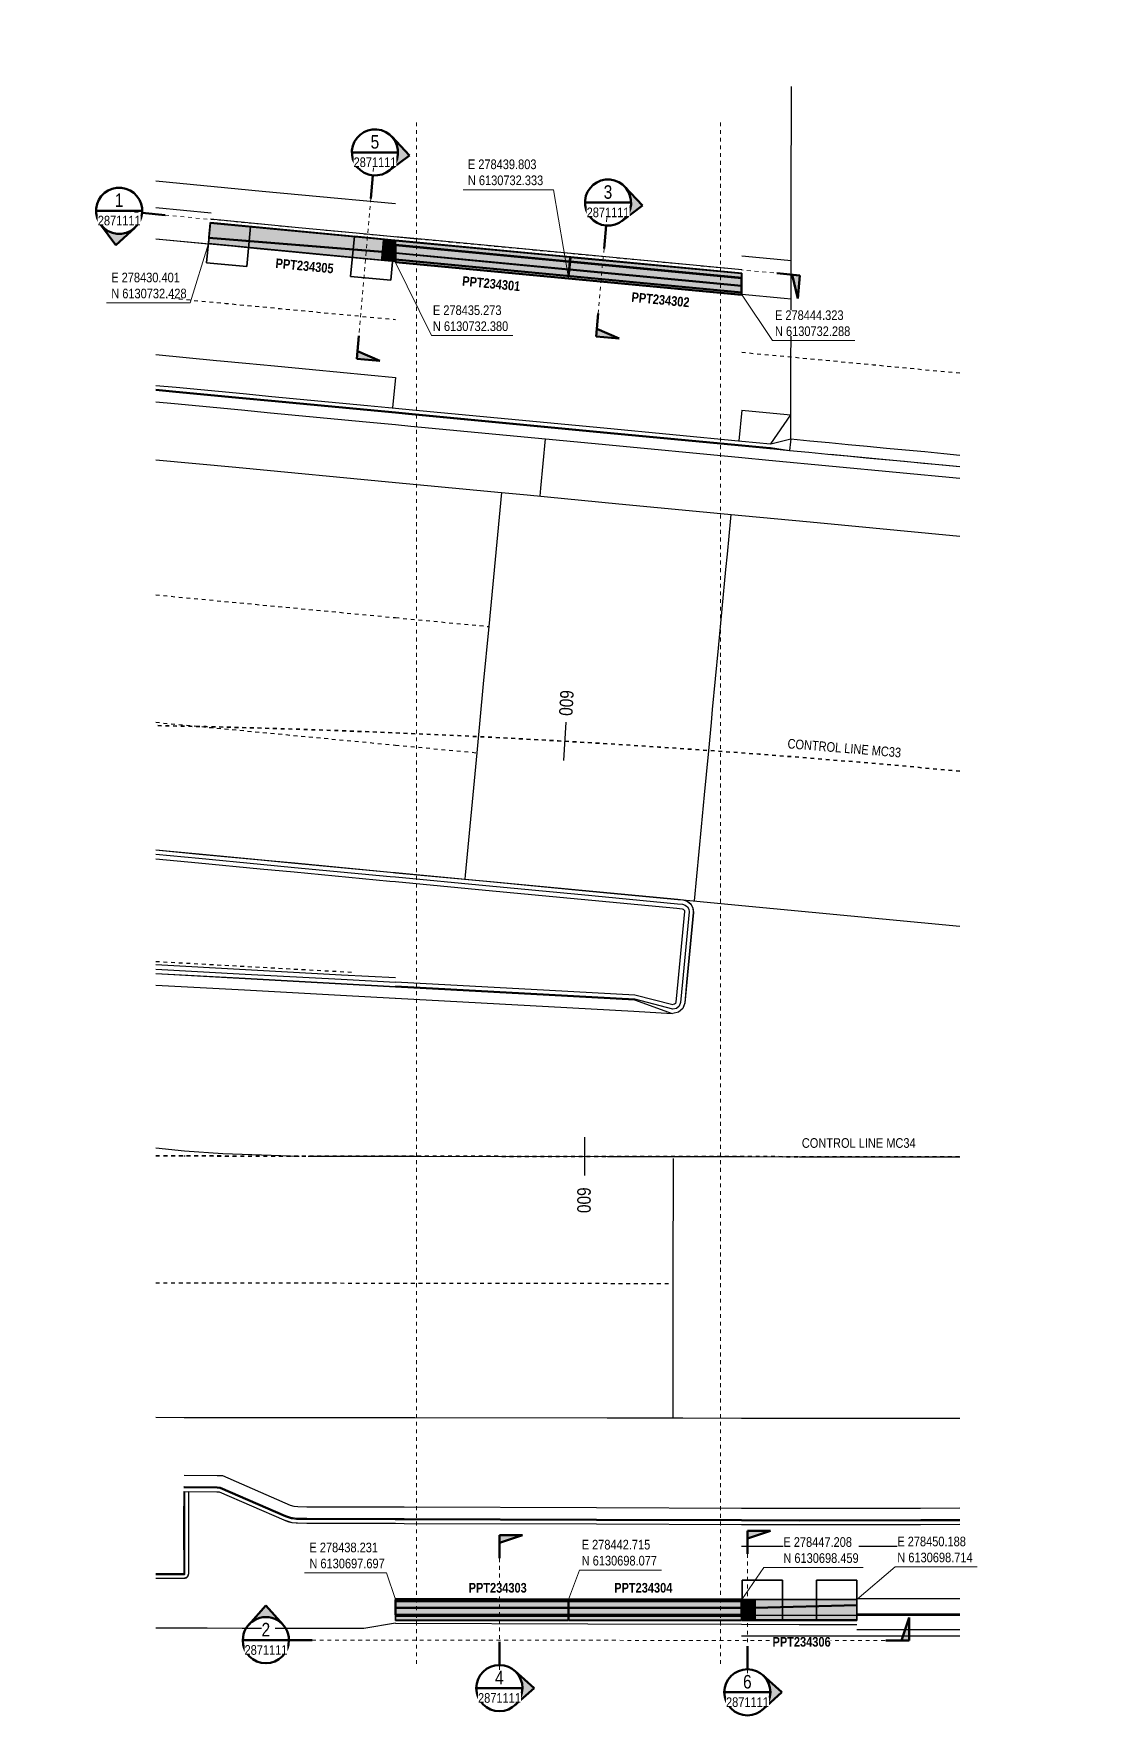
# Model space of a CAD drawing. Header units: metres. Extents: x 571 to 644, y 3 to 1695.
# Drawn here: x 570.95 to 598.4, y 1651.49 to 1695.24 of the extents above; entities that cross this region are included whole.
import ezdxf

# ---------------------------------------------------------------- set-up
doc = ezdxf.new("R2010")
doc.units = ezdxf.units.M
for name, pattern in [('ControlLine', [0.02, 0.0125, -0.0025, 0.0025, -0.0025]), ('Dot_Section Line', [0.02, 0, -0.02]), ('IMPORT-FURN-WBeam _LHS_', [0.004, 0, 0, 0.004, 0]), ('IMPORT-LNMK-LaneLine3 _3_', [0.012, 0.003, -0.009]), ('IMPORT-LNMK-LineCont _3_', [0.004, 0.001, -0.003]), ('IMPORT-LNMK-LinePath', [0.008, 0.001, -0.007]), ('JacobsDash', [0.0045, 0.003, -0.0015]), ('JacobsGridLine', [0.0145, 0.01, -0.001, 0.0025, -0.001])]:
    doc.linetypes.add(name, pattern=pattern)
for name, color, linetype, lineweight in [('D-BDGE', 7, 'Continuous', 13), ('D-BDGE-FNDN-PILE-CAP', 7, 'Continuous', 50), ('D-BDGE-FRAMING', 7, 'Continuous', 50), ('D-BDGE-GEN-MOD', 7, 'Continuous', 35), ('D-ENHA-ANNO-TEXT', 7, 'Continuous', 9), ('D-ENHA-GEN-LINE', 7, 'Continuous', 9), ('D-ENHA-GEN-LINE-GRIDS', 7, 'Continuous', 9), ('D-ENHA-TEXT', 7, 'Continuous', 9), ('D-ENHA-TEXT-TAG', 7, 'Continuous', 18)]:
    doc.layers.add(name, color=color, linetype=linetype, lineweight=lineweight)
doc.styles.add('Arial Narrow', font='ARIALN.TTF', dxfattribs={"height": 0.35})
doc.styles.add('Arial Narrow_1', font='ARIALN.TTF', dxfattribs={"height": 0.25})
doc.styles.add('Arial Narrow_B', font='ARIALNB.TTF', dxfattribs={"height": 0.25})

# ---------------------------------------------------------------- blocks, each defined once
blk = doc.blocks.new('T2DPAA-T2D-PWA-RW-M2D-000002_ControlLinesMinor_rvt-1-DRG-2871111 - BARRIER GENERAL ARRANGEMENT PLAN')
at = {"layer": 'D-BDGE', "color": 150, "linetype": 'ControlLine', "lineweight": 35, "true_color": 0x0080ff}
blk.add_line((574.126, 1666.047), (595.035, 1666.022), dxfattribs=at)
blk.add_arc((568.712, 1397.295), 280, 84.60544, 88.89201, dxfattribs=at)
at = {"layer": 'D-ENHA-GEN-LINE', "color": 150, "lineweight": 25, "true_color": 0x0080ff}
for p, q in [((584.786, 1677.334), (584.728, 1676.336)), ((585.273, 1666.534), (585.272, 1665.534))]:
    blk.add_line(p, q, dxfattribs=at)
at = {"layer": 'D-ENHA-GEN-LINE', "color": 150, "lineweight": 18, "true_color": 0x0080ff, "char_height": 0.35, "width": 0.81772, "attachment_point": 1, "style": 'Arial Narrow'}
for insert, rotation in [((584.997, 1678.154), 266.7149), ((585.436, 1665.229), 269.9308)]:
    blk.add_mtext('600', dxfattribs=dict(at, insert=insert, rotation=rotation))
blk = doc.blocks.new('T2DPAA-T2D-C3S-RW-M2D-100010_dwg-40802999-DRG-2871111 - BARRIER GENERAL ARRANGEMENT PLAN')
at = {"color": 9, "lineweight": 25, "true_color": 0xc3c3c3}
for p, q in [((245.061, -97.75), (246.509, -97.765)), ((245.13, -98.559), (246.501, -98.573)), ((251.645, -101.624), (251.637, -102.42)), ((260.692, -101.711), (260.684, -102.511)), ((261.521, -102.519), (261.973, -101.724)), ((261.52, -102.619), (262.022, -102.649)), ((263.084, -102.66), (266.468, -102.694)), ((251.097, -122.001), (253.358, -121.812)), ((251.402, -131.084), (251.502, -131.107)), ((251.502, -131.107), (251.605, -131.109)), ((266.288, -132.258), (268.96, -132.032)), ((266.322, -132.661), (268.994, -132.434)), ((266.357, -133.063), (269.028, -132.837))]:
    blk.add_line(p, q, dxfattribs=at)
at = {"color": 9, "lineweight": 25, "true_color": 0xc3c3c3, "flags": 128}
for points in [[(262.025, -102.349), (261.973, -101.724), (261.934, -101.246), (261.724, -98.721), (261.52, -96.263), (261.267, -93.214)], [(245.002, -97.058), (247.785, -97.086), (248.816, -97.096), (251.263, -97.12)], [(246.507, -97.924), (247.923, -97.942), (248.808, -97.951), (250.313, -97.966), (252.004, -97.983)], [(251.336, -97.972), (252.201, -97.981), (257.2, -98.031), (260.382, -98.063)], [(260.352, -97.707), (261.555, -97.719), (261.641, -97.72)], [(245.13, -98.559), (247.006, -98.578), (247.106, -98.579), (247.77, -98.585), (248.518, -98.593), (249.506, -98.603), (251.39, -98.622)], [(251.39, -98.618), (252.194, -98.626), (257.194, -98.676), (260.437, -98.708)], [(260.437, -98.708), (261.545, -98.719), (261.724, -98.721)], [(245.385, -101.562), (246.976, -101.578), (247.076, -101.579), (247.74, -101.585), (248.488, -101.593), (249.476, -101.603), (251.645, -101.624)], [(260.692, -101.711), (261.515, -101.719), (261.973, -101.724)], [(245.453, -102.358), (245.986, -102.364), (247.732, -102.381), (248.486, -102.389), (250.986, -102.414), (251.713, -102.421)], [(260.76, -102.512), (261.507, -102.519), (261.521, -102.519), (262.025, -102.349), (262.525, -102.354), (263.025, -102.359), (263.525, -102.364), (264.025, -102.369), (264.525, -102.374), (265.025, -102.379), (265.525, -102.384), (266.025, -102.389), (266.442, -102.394)], [(262.025, -102.349), (262.024, -102.424), (262.024, -102.499), (262.023, -102.574), (262.022, -102.649)], [(245.461, -102.459), (245.985, -102.464), (247.731, -102.481), (248.485, -102.489), (250.985, -102.514), (251.721, -102.521)], [(245.463, -102.484), (245.985, -102.489), (247.73, -102.506), (248.485, -102.514), (250.985, -102.539), (251.723, -102.546)], [(245.489, -102.784), (245.982, -102.789), (247.727, -102.806), (248.482, -102.814), (250.982, -102.839), (251.749, -102.846)], [(251.714, -102.421), (252.156, -102.426), (257.156, -102.476), (260.76, -102.512)], [(251.722, -102.521), (252.155, -102.526), (257.155, -102.576), (260.768, -102.612)], [(251.724, -102.546), (252.155, -102.551), (257.155, -102.601), (260.77, -102.637)], [(260.768, -102.612), (261.506, -102.619), (261.52, -102.619)], [(260.77, -102.637), (261.506, -102.644), (261.52, -102.644), (262.02, -102.649), (262.52, -102.654), (263.02, -102.659), (263.52, -102.664), (264.02, -102.669), (264.519, -102.674), (265.019, -102.679), (265.519, -102.684), (266.019, -102.689), (266.468, -102.694)], [(251.75, -102.846), (252.152, -102.851), (257.152, -102.901), (260.796, -102.937)], [(255.663, -102.886), (255.65, -104.178), (255.648, -104.386)], [(260.796, -102.937), (261.503, -102.944), (266.493, -102.994)], [(245.616, -104.285), (247.712, -104.306), (251.876, -104.348)], [(251.878, -104.348), (252.712, -104.356), (254.648, -104.376), (255.316, -104.382), (257.712, -104.406), (260.923, -104.438)], [(254.648, -104.376), (254.613, -107.875), (254.598, -109.375), (254.58, -111.175), (254.548, -114.375), (254.547, -114.475)], [(260.547, -114.535), (260.566, -112.597), (260.575, -111.767), (260.58, -111.235), (260.586, -110.61), (260.594, -109.873), (260.597, -109.535), (260.613, -107.935), (260.634, -105.88), (260.638, -105.473), (260.647, -104.536), (260.648, -104.436)], [(260.923, -104.438), (262.712, -104.456), (266.621, -104.495)], [(246.475, -114.394), (247.611, -114.406), (252.611, -114.456), (252.734, -114.457)], [(246.475, -114.394), (247.611, -114.406), (249.224, -114.422), (250.111, -114.431), (252.611, -114.456), (252.734, -114.457)], [(246.475, -114.399), (247.611, -114.411), (249.224, -114.427), (250.111, -114.436), (252.611, -114.461), (252.734, -114.462)], [(246.485, -114.509), (247.61, -114.521), (249.223, -114.537), (250.11, -114.546), (252.61, -114.571), (252.744, -114.572)], [(252.737, -114.457), (254.547, -114.475), (255.215, -114.482), (257.611, -114.506), (261.78, -114.547)], [(252.737, -114.457), (255.111, -114.481), (257.611, -114.506), (260.111, -114.531), (260.249, -114.532), (260.363, -114.556), (260.46, -114.622), (260.524, -114.72), (260.546, -114.835), (260.527, -116.662), (260.522, -117.203), (260.482, -117.349), (260.376, -117.457), (260.231, -117.5)], [(252.737, -114.462), (255.111, -114.486), (257.611, -114.511), (260.111, -114.536), (260.249, -114.537), (260.361, -114.561), (260.456, -114.626), (260.519, -114.722), (260.541, -114.835), (260.522, -116.662), (260.52, -117.203), (260.481, -117.348), (260.376, -117.457), (260.231, -117.5)], [(252.747, -114.572), (255.11, -114.596), (257.61, -114.621), (260.11, -114.646), (260.248, -114.647), (260.318, -114.662), (260.378, -114.703), (260.417, -114.763), (260.431, -114.834), (260.412, -116.661), (260.41, -117.202), (260.385, -117.294), (260.319, -117.362), (260.228, -117.39)], [(261.781, -114.547), (262.611, -114.556), (267.479, -114.605)], [(246.495, -114.63), (247.609, -114.641), (249.222, -114.657), (250.109, -114.666), (252.609, -114.691), (252.754, -114.692)], [(252.757, -114.692), (255.109, -114.716), (257.609, -114.741), (260.108, -114.766), (260.246, -114.767), (260.271, -114.772), (260.292, -114.787), (260.306, -114.808), (260.311, -114.833), (260.292, -116.659), (260.29, -117.201), (260.281, -117.234), (260.258, -117.259), (260.224, -117.27)], [(246.728, -117.37), (249.065, -117.3), (251.564, -117.225), (252.965, -117.183)], [(252.978, -117.292), (256.984, -117.172), (259.207, -117.105), (260.211, -117.265)], [(252.986, -117.392), (256.987, -117.272), (259.21, -117.205), (260.214, -117.385)], [(252.989, -117.417), (256.987, -117.297), (259.21, -117.23), (260.218, -117.5)], [(246.738, -117.489), (249.069, -117.419), (251.568, -117.345), (252.975, -117.302)], [(246.747, -117.599), (249.072, -117.529), (251.571, -117.454), (252.985, -117.412)], [(246.748, -117.604), (249.072, -117.534), (251.571, -117.459), (252.985, -117.417)], [(253.014, -117.716), (256.996, -117.597), (259.219, -117.53), (260.218, -117.5)], [(246.773, -117.904), (249.081, -117.834), (251.58, -117.759), (253.01, -117.716)], [(262.333, -121.06), (263.836, -120.934), (267.988, -120.587)], [(253.362, -121.811), (253.871, -121.769), (258.854, -121.351), (260.554, -121.209), (260.82, -121.187), (262.333, -121.06)], [(260.558, -121.259), (260.829, -124.497), (260.975, -126.242), (261.121, -127.985)], [(247.132, -122.124), (247.882, -122.14), (247.885, -122.14), (247.885, -122.14), (248.884, -122.125), (250.645, -122.036), (250.742, -122.029), (250.844, -122.021), (250.864, -122.02)], [(262.908, -127.836), (264.404, -127.71), (268.563, -127.362)], [(253.938, -128.587), (254.439, -128.545), (259.421, -128.128), (261.121, -127.985), (261.388, -127.963), (262.908, -127.836)], [(247.725, -129.107), (248.461, -129.045), (248.463, -129.045), (248.464, -129.045), (249.456, -128.962), (251.212, -128.815), (251.31, -128.807), (251.412, -128.798), (251.431, -128.797), (251.664, -128.777), (253.933, -128.587)], [(263.106, -130.171), (264.6, -130.049), (267.745, -129.775), (268.761, -129.686)], [(254.135, -130.903), (254.362, -130.884), (259.345, -130.478), (263.106, -130.171)], [(263.131, -130.47), (264.624, -130.348), (267.771, -130.073), (268.786, -129.985)], [(263.133, -130.495), (264.626, -130.373), (267.773, -130.098), (268.788, -130.01)], [(263.142, -130.594), (264.634, -130.472), (267.781, -130.198), (268.797, -130.109)], [(248.584, -130.54), (248.589, -130.54), (249.445, -130.479), (249.582, -130.469), (251.402, -131.084)], [(248.609, -130.839), (248.614, -130.839), (249.466, -130.778), (249.544, -130.772), (251.306, -131.368), (251.331, -131.375), (251.435, -131.399), (251.46, -131.404), (251.486, -131.406), (251.599, -131.409), (251.625, -131.408), (251.864, -131.389), (254.155, -131.202)], [(248.611, -130.864), (248.616, -130.864), (249.468, -130.803), (249.541, -130.798), (251.298, -131.391), (251.325, -131.399), (251.429, -131.423), (251.457, -131.429), (251.485, -131.431), (251.598, -131.434), (251.627, -131.433), (251.866, -131.414), (254.157, -131.227)], [(254.16, -131.202), (254.386, -131.183), (259.37, -130.777), (263.131, -130.47)], [(254.162, -131.227), (254.388, -131.208), (259.372, -130.801), (263.133, -130.495)], [(254.171, -131.326), (254.397, -131.308), (259.38, -130.901), (263.142, -130.594)], [(263.189, -131.154), (264.681, -131.028), (266.27, -130.893), (266.395, -130.883), (266.395, -130.883), (268.845, -130.675)], [(248.069, -133.155), (248.801, -133.094), (248.697, -131.876), (248.684, -131.723), (248.62, -130.964)], [(248.071, -133.18), (248.803, -133.118), (248.809, -133.117), (248.815, -133.114), (248.82, -133.11), (248.823, -133.104), (248.825, -133.098), (248.826, -133.091), (248.722, -131.874), (248.709, -131.721), (248.645, -130.962)], [(248.079, -133.279), (248.811, -133.218), (248.896, -133.174), (248.925, -133.083), (248.822, -131.866), (248.809, -131.712), (248.744, -130.955)], [(248.079, -133.279), (248.811, -133.218), (248.843, -133.211), (248.872, -133.196), (248.896, -133.174), (248.914, -133.147), (248.924, -133.116), (248.925, -133.083), (248.822, -131.866), (248.809, -131.712), (248.744, -130.955)], [(248.619, -130.964), (248.624, -130.963), (249.475, -130.903), (249.529, -130.899), (251.266, -131.486), (251.302, -131.497), (251.406, -131.521), (251.443, -131.528), (251.48, -131.531), (251.596, -131.534), (251.633, -131.533), (251.874, -131.514), (254.165, -131.327)], [(248.744, -130.955), (249.529, -130.899), (251.266, -131.486), (251.48, -131.531), (251.633, -131.533), (253.634, -131.37), (254.172, -131.326)], [(251.605, -131.109), (251.84, -131.09), (254.129, -130.903)], [(254.336, -133.269), (256.966, -133.055), (261.95, -132.648), (263.306, -132.537)], [(263.303, -132.537), (264.799, -132.415), (266.293, -132.294)], [(263.341, -132.948), (264.832, -132.821), (266.426, -132.686), (266.551, -132.676), (266.551, -132.676), (268.997, -132.469)], [(263.356, -133.18), (264.851, -133.058), (266.346, -132.936)], [(254.391, -133.912), (259.372, -133.505), (263.358, -133.18)], [(263.387, -133.483), (264.878, -133.357), (266.458, -133.223), (266.585, -133.212), (269.042, -133.004)], [(254.389, -133.912), (253.579, -134.124), (253.417, -134.138), (252.936, -134.178), (252.42, -134.221), (251.424, -134.304), (250.427, -134.387), (249.525, -134.462), (249.513, -134.463), (249.43, -134.47), (248.434, -134.553), (248.189, -134.573)]]:
    blk.add_lwpolyline(points, dxfattribs=at)
at = {"color": 9, "linetype": 'IMPORT-LNMK-LinePath', "lineweight": 25, "true_color": 0xc3c3c3, "flags": 128}
for points in [[(245.257, -100.06), (246.991, -100.078), (247.091, -100.079), (247.755, -100.085), (248.503, -100.093), (249.491, -100.103), (251.518, -100.123)], [(260.564, -100.21), (261.53, -100.219), (261.849, -100.222), (263.995, -100.244), (266.261, -100.267)]]:
    blk.add_lwpolyline(points, dxfattribs=at)
at = {"color": 9, "linetype": 'IMPORT-LNMK-LaneLine3 _3_', "lineweight": 25, "true_color": 0xc3c3c3, "flags": 128}
for points in [[(245.914, -107.788), (247.677, -107.806), (252.173, -107.851)], [(252.175, -107.851), (252.677, -107.856), (254.613, -107.875)], [(246.194, -111.091), (247.644, -111.106), (252.454, -111.154)], [(252.456, -111.154), (252.644, -111.156), (254.58, -111.175)], [(253.642, -125.099), (254.147, -125.057), (259.129, -124.64), (260.829, -124.497)], [(247.429, -125.62), (248.169, -125.558), (248.171, -125.557), (248.172, -125.557), (249.164, -125.474), (250.92, -125.327), (251.018, -125.319), (251.12, -125.311), (251.139, -125.309), (251.372, -125.289), (253.637, -125.1)]]:
    blk.add_lwpolyline(points, dxfattribs=at)
at = {"color": 9, "linetype": 'IMPORT-FURN-WBeam _LHS_', "lineweight": 25, "true_color": 0xc3c3c3, "flags": 128}
blk.add_lwpolyline([(246.721, -117.29), (247.42, -117.269), (251.866, -117.136)], dxfattribs=at)
at = {"color": 9, "linetype": 'IMPORT-LNMK-LineCont _3_', "lineweight": 25, "true_color": 0xc3c3c3, "flags": 128}
blk.add_lwpolyline([(247.149, -122.331), (247.893, -122.269), (247.896, -122.269), (247.896, -122.269), (248.889, -122.186), (250.645, -122.039), (250.742, -122.031), (250.844, -122.022), (250.864, -122.02)], dxfattribs=at)
blk = doc.blocks.new('T2DPAA-T2D-PWC-RW-M2D-100010_RoadDesign_rvt-1-DRG-2871111 - BARRIER GENERAL ARRANGEMENT PLAN')
at = {"color": 9, "lineweight": 25, "true_color": 0xc3c3c3, "rotation": 355.144444444441}
blk.add_blockref('T2DPAA-T2D-C3S-RW-M2D-100010_dwg-40802999-DRG-2871111 - BARRIER GENERAL ARRANGEMENT PLAN', (338.217, 1808.859), dxfattribs=at)
blk = doc.blocks.new('08_ADC_Barrier_Precast_T2D_MBP-02-B - MBP-02-B-7218689-DRG-2871111 - BARRIER GENERAL ARRANGEMENT PLAN')
at = {"layer": 'D-BDGE-GEN-MOD', "true_color": 0xc0c0c0}
for points in [[(2.246, 0.535), (2.246, 0.55), (-2.311, 0.55), (-2.31, 0.535), (1.931, 0.535)], [(2.246, 0.226), (2.246, 0.535), (-2.31, 0.535), (-2.283, 0.226), (1.96, 0.226)], [(2.249, 0.047), (2.25, 0.55), (2.246, 0.55), (2.246, 0.226), (2.246, 0.209)], [(2.246, 0.209), (2.246, 0.226), (-2.283, 0.226), (-2.282, 0.209), (1.962, 0.209)], [(2.249, 0.047), (2.246, 0.209), (-2.282, 0.209), (-2.265, 0.047), (2.033, 0.047)]]:
    blk.add_hatch(color=9, dxfattribs=at).paths.add_polyline_path(points)
at = {"layer": 'D-BDGE-GEN-MOD'}
for p, q in [((-2.307, 0.55), (-2.311, 0.55)), ((-2.311, 0.55), (2.246, 0.55)), ((-2.311, 0.55), (-2.31, 0.535)), ((-2.31, 0.535), (-2.283, 0.226)), ((2.246, 0.535), (-2.31, 0.535)), ((-2.305, 0.535), (-2.307, 0.55)), ((2.25, 0.55), (-2.307, 0.55)), ((-2.297, 0.435), (-2.305, 0.535)), ((-2.305, 0.535), (2.25, 0.535)), ((2.246, 0.55), (2.25, 0.55)), ((2.246, 0.535), (2.246, 0.55)), ((2.246, 0.226), (2.246, 0.535)), ((2.25, 0.55), (2.25, 0.535)), ((2.25, 0.535), (2.25, 0.435)), ((-2.295, 0.42), (-2.297, 0.435)), ((2.25, 0.435), (-2.297, 0.435)), ((-2.296, 0.42), (-2.295, 0.42)), ((-2.265, 0.047), (-2.296, 0.42)), ((2.249, 0.42), (-2.296, 0.42)), ((-2.295, 0.42), (2.25, 0.42)), ((-2.283, 0.226), (2.246, 0.226)), ((-2.282, 0.209), (-2.283, 0.226)), ((-2.265, 0.047), (-2.282, 0.209)), ((2.246, 0.209), (-2.282, 0.209)), ((2.249, 0.047), (-2.265, 0.047)), ((2.246, 0.226), (2.246, 0.209)), ((2.246, 0.209), (2.249, 0.047)), ((2.25, 0.42), (2.249, 0.42)), ((2.249, 0.42), (2.249, 0.047)), ((2.25, 0.435), (2.25, 0.42))]:
    blk.add_line(p, q, dxfattribs=at)
blk = doc.blocks.new('08_ADC_Barrier_Precast_T2D_MBP-02-B - MBP-02-B-7218747-DRG-2871111 - BARRIER GENERAL ARRANGEMENT PLAN')
at = {"layer": 'D-BDGE-GEN-MOD', "true_color": 0xc0c0c0}
for points in [[(2.21, 0.535), (2.209, 0.55), (-2.255, 0.55), (-2.255, 0.535)], [(2.236, 0.226), (2.21, 0.535), (-2.255, 0.535), (-2.255, 0.226)], [(2.255, 0.047), (2.214, 0.55), (2.209, 0.55), (2.21, 0.535), (2.239, 0.201)], [(2.238, 0.209), (2.236, 0.226), (-2.255, 0.226), (-2.255, 0.209)], [(2.255, 0.047), (2.238, 0.209), (-2.255, 0.209), (-2.251, 0.047), (2.253, 0.047)]]:
    blk.add_hatch(color=9, dxfattribs=at).paths.add_polyline_path(points)
at = {"layer": 'D-BDGE-GEN-MOD'}
for p, q in [((-2.25, 0.55), (-2.255, 0.55)), ((-2.255, 0.55), (2.209, 0.55)), ((-2.255, 0.55), (-2.255, 0.535)), ((-2.255, 0.535), (-2.255, 0.226)), ((2.21, 0.535), (-2.255, 0.535)), ((-2.25, 0.535), (-2.25, 0.55)), ((2.214, 0.55), (-2.25, 0.55)), ((-2.25, 0.435), (-2.25, 0.535)), ((-2.25, 0.535), (2.215, 0.535)), ((2.209, 0.55), (2.214, 0.55)), ((2.21, 0.535), (2.209, 0.55)), ((2.236, 0.226), (2.21, 0.535)), ((2.214, 0.55), (2.215, 0.535)), ((2.215, 0.535), (2.224, 0.435)), ((-2.255, 0.226), (2.236, 0.226)), ((-2.255, 0.209), (-2.255, 0.226)), ((-2.251, 0.047), (-2.255, 0.209)), ((2.238, 0.209), (-2.255, 0.209)), ((-2.251, 0.42), (-2.25, 0.42)), ((-2.251, 0.047), (-2.251, 0.42)), ((2.224, 0.42), (-2.251, 0.42)), ((2.255, 0.047), (-2.251, 0.047)), ((-2.25, 0.42), (-2.25, 0.435)), ((2.224, 0.435), (-2.25, 0.435)), ((-2.25, 0.42), (2.225, 0.42)), ((2.224, 0.435), (2.225, 0.42)), ((2.225, 0.42), (2.224, 0.42)), ((2.224, 0.42), (2.255, 0.047)), ((2.236, 0.226), (2.238, 0.209)), ((2.238, 0.209), (2.255, 0.047))]:
    blk.add_line(p, q, dxfattribs=at)
blk = doc.blocks.new('08_ADC_Barrier_Precast_T2D_MBP-02-A - MBP-02-A-7332805-DRG-2871111 - BARRIER GENERAL ARRANGEMENT PLAN')
at = {"layer": 'D-BDGE-GEN-MOD'}
for p, q in [((-2.251, 0), (-0.005, 0)), ((-0.005, 0), (2.241, 0))]:
    blk.add_line(p, q, dxfattribs=at)
blk = doc.blocks.new('08_ADC_Barrier_Precast_T2D_MBP-02-A - MBP-02-A-7332825-DRG-2871111 - BARRIER GENERAL ARRANGEMENT PLAN')
at = {"layer": 'D-BDGE-GEN-MOD'}
for p, q in [((-2.241, 0), (0.005, 0)), ((0.005, 0), (2.251, 0))]:
    blk.add_line(p, q, dxfattribs=at)
blk = doc.blocks.new('Upstand North - Upstand North-7372798-DRG-2871111 - BARRIER GENERAL ARRANGEMENT PLAN')
at = {"layer": 'D-BDGE-FRAMING', "true_color": 0xc0c0c0}
h = blk.add_hatch(color=9, dxfattribs=at)
h.paths.add_polyline_path([(444.319, 1732.334), (444.318, 1732.335), (444.318, 1732.334)])
h.paths.add_polyline_path([(439.814, 1732.38), (439.812, 1732.561), (439.814, 1732.753), (439.798, 1732.753), (439.794, 1732.38), (439.794, 1732.38)])
h.paths.add_polyline_path([(435.28, 1732.426), (435.268, 1732.555), (435.279, 1732.426)])
h.paths.add_polyline_path([(435.261, 1732.631), (435.249, 1732.799), (435.247, 1732.799)])
blk.add_hatch(color=9, dxfattribs=at).paths.add_polyline_path([(444.325, 1732.27), (444.318, 1732.334), (435.279, 1732.426), (435.286, 1732.362), (444.325, 1732.27)])
at = {"layer": 'D-BDGE-FRAMING'}
for p, q in [((435.247, 1732.799), (435.279, 1732.426)), ((435.247, 1732.799), (435.248, 1732.799)), ((444.287, 1732.707), (435.247, 1732.799)), ((435.248, 1732.799), (444.288, 1732.707)), ((435.285, 1732.362), (435.248, 1732.799)), ((435.279, 1732.426), (435.285, 1732.362)), ((444.319, 1732.334), (435.279, 1732.426)), ((444.319, 1732.334), (444.287, 1732.707)), ((444.288, 1732.707), (444.287, 1732.707)), ((444.288, 1732.707), (444.325, 1732.27)), ((444.325, 1732.27), (435.285, 1732.362)), ((444.325, 1732.27), (444.319, 1732.334))]:
    blk.add_line(p, q, dxfattribs=at)
blk = doc.blocks.new('Section - sectionTail-4870194-DRG-2871111 - BARRIER GENERAL ARRANGEMENT PLAN')
at = {"layer": 'D-ENHA-ANNO-TEXT'}
blk.add_hatch(color=256, dxfattribs=at).paths.add_polyline_path([(-0.006, 0.006), (-0.004, 0), (-0.006, 0)])
at = {"layer": 'D-ENHA-ANNO-TEXT', "lineweight": 50}
for p, q in [((-0.006, 0.006), (-0.006, 0)), ((-0.004, 0), (-0.006, 0.006)), ((-0.006, 0), (-0.004, 0)), ((-0.006, 0), (0, 0))]:
    blk.add_line(p, q, dxfattribs=at)
blk = doc.blocks.new('Section - SectionHead-4898858-DRG-2871111 - BARRIER GENERAL ARRANGEMENT PLAN')
at = {"layer": 'D-ENHA-ANNO-TEXT'}
h = blk.add_hatch(color=256, dxfattribs=at)
edge = h.paths.add_edge_path()
edge.add_line((-0.002, 0.009), (0.00247, 0.004))
edge.add_arc((-0.002, 0), 0.006, 41.8277, 138.1723)
edge.add_line((-0.00647, 0.004), (-0.002, 0.009))
at = {"layer": 'D-ENHA-ANNO-TEXT', "lineweight": 50}
for p, q in [((-0.002, 0.009), (-0.00647, 0.004)), ((0.00247, 0.004), (-0.002, 0.009)), ((0.004, 0), (0.01, 0))]:
    blk.add_line(p, q, dxfattribs=at)
for start, end in [(360, 180), (180, 360)]:
    blk.add_arc((-0.002, 0), 0.006, start, end, dxfattribs=at)
blk = doc.blocks.new('Drafting View - sectionTail-4870194-DRG-2871111 - BARRIER GENERAL ARRANGEMENT PLAN')
at = {"layer": 'D-ENHA-ANNO-TEXT'}
blk.add_hatch(color=256, dxfattribs=at).paths.add_polyline_path([(-0.006, 0.006), (-0.004, 0), (-0.006, 0)])
at = {"layer": 'D-ENHA-ANNO-TEXT', "lineweight": 50}
for p, q in [((-0.006, 0.006), (-0.006, 0)), ((-0.004, 0), (-0.006, 0.006)), ((-0.006, 0), (-0.004, 0)), ((-0.006, 0), (0, 0))]:
    blk.add_line(p, q, dxfattribs=at)
blk = doc.blocks.new('Drafting View - SectionHead-4898858-DRG-2871111 - BARRIER GENERAL ARRANGEMENT PLAN')
at = {"layer": 'D-ENHA-ANNO-TEXT'}
h = blk.add_hatch(color=256, dxfattribs=at)
edge = h.paths.add_edge_path()
edge.add_line((-0.002, 0.009), (0.00247, 0.004))
edge.add_arc((-0.002, 0), 0.006, 41.8277, 138.1723)
edge.add_line((-0.00647, 0.004), (-0.002, 0.009))
at = {"layer": 'D-ENHA-ANNO-TEXT', "lineweight": 50}
for p, q in [((-0.002, 0.009), (-0.00647, 0.004)), ((0.00247, 0.004), (-0.002, 0.009)), ((0.004, 0), (0.01, 0))]:
    blk.add_line(p, q, dxfattribs=at)
for start, end in [(360, 180), (180, 360)]:
    blk.add_arc((-0.002, 0), 0.006, start, end, dxfattribs=at)

msp = doc.modelspace()

# ---------------------------------------------------------------- hatches: boundary and pattern name
at = {"layer": 'D-BDGE-FRAMING', "lineweight": 5, "true_color": 0xc0c0c0}
for points in [[(589.357, 1654.4622), (589.3578, 1654.5092), (580.3579, 1654.5111), (580.3571, 1654.4641), (585.1619, 1654.4631)], [(584.8661, 1654.1102), (584.8662, 1654.463), (589.357, 1654.4608), (589.357, 1654.4622), (580.3571, 1654.4641), (580.3578, 1654.4627), (584.8492, 1654.4605), (584.8492, 1654.1102), (584.866, 1654.1102)]]:
    msp.add_hatch(color=9, dxfattribs=at).paths.add_polyline_path(points)
at = {"layer": 'D-BDGE-GEN-MOD', "lineweight": 5, "true_color": 0xc0c0c0}
for points in [[(580.0184, 1689.5757), (580.0477, 1689.8845), (575.5433, 1690.3126), (575.508, 1689.9406), (580.0174, 1689.5758)], [(580.0477, 1689.8845), (580.0492, 1689.8994), (575.5448, 1690.3275), (575.5433, 1690.3126), (579.3523, 1689.9506)], [(580.0016, 1689.3515), (580.0006, 1689.3516), (580.016, 1689.5603), (575.5065, 1689.925), (575.4958, 1689.7797), (579.3523, 1689.4132)], [(580.017, 1689.5602), (580.0184, 1689.5757), (575.508, 1689.9406), (575.5065, 1689.925), (579.3523, 1689.6139)], [(580.3318, 1689.5303), (580.3319, 1689.5459), (580.0184, 1689.5757), (580.0174, 1689.5601), (580.0327, 1689.5587)], [(580.3319, 1689.5459), (580.335, 1689.8572), (580.0477, 1689.8841), (580.0184, 1689.5757), (580.0492, 1689.5728)], [(580.335, 1689.8572), (580.3352, 1689.8722), (580.0492, 1689.8994), (580.0477, 1689.8845), (580.0492, 1689.8844)], [(580.3367, 1689.3196), (580.3422, 1689.8716), (580.3352, 1689.8722), (580.335, 1689.8572), (580.3319, 1689.5211), (580.3352, 1689.3198)], [(584.8488, 1653.9725), (584.849, 1654.2814), (580.3576, 1654.2836), (580.3575, 1653.9747), (584.5801, 1653.9727)], [(584.849, 1654.2985), (584.8492, 1654.4605), (580.3578, 1654.4622), (580.3576, 1654.3007), (584.5801, 1654.2986)], [(584.849, 1654.2814), (584.849, 1654.2985), (580.3576, 1654.3007), (580.3576, 1654.2836), (584.5801, 1654.2816)], [(589.3574, 1653.9728), (589.3576, 1654.2817), (584.8662, 1654.2839), (584.866, 1653.975)], [(589.3576, 1654.2988), (589.3569, 1654.4608), (584.8663, 1654.463), (584.8662, 1654.301), (589.3542, 1654.2988)], [(589.3576, 1654.2817), (589.3576, 1654.2988), (584.8662, 1654.301), (584.8662, 1654.2839)], [(589.3756, 1654.3003), (589.7096, 1654.3005), (589.7107, 1654.5098), (589.3779, 1654.5095), (589.3756, 1654.3005)], [(589.3756, 1654.2847), (589.7096, 1654.285), (589.7096, 1654.3005), (589.3756, 1654.2999)], [(589.3758, 1653.9745), (589.7098, 1653.9748), (589.7096, 1654.285), (589.3756, 1654.2847), (589.3757, 1654.1631)], [(589.7096, 1654.2849), (592.3568, 1654.3502), (592.3568, 1654.366), (589.7096, 1654.3005)], [(589.7098, 1653.9748), (592.357, 1653.9766), (592.3568, 1654.3502), (589.7096, 1654.2849), (589.7098, 1653.9754)], [(589.7106, 1654.3005), (592.3568, 1654.366), (592.3584, 1654.5116), (589.7129, 1654.5097), (589.7106, 1654.3006)], [(592.3571, 1653.9616), (592.3601, 1653.9616), (592.3597, 1654.5116), (592.3584, 1654.5116), (592.3568, 1654.3502), (592.357, 1653.9766)], [(584.8488, 1653.9575), (584.8488, 1653.9725), (580.3575, 1653.9747), (580.3574, 1653.9597), (584.5801, 1653.9577)], [(589.3574, 1653.9578), (589.3574, 1653.9728), (584.866, 1653.975), (584.866, 1653.96)], [(589.3758, 1653.9595), (589.7098, 1653.9598), (589.7097, 1653.9748), (589.3758, 1653.9745)], [(589.7098, 1653.9598), (592.3571, 1653.9616), (592.357, 1653.9766), (589.7098, 1653.9748)]]:
    msp.add_hatch(color=9, dxfattribs=at).paths.add_polyline_path(points)
h = msp.add_hatch(color=9, dxfattribs=at)
h.paths.add_polyline_path([(580.017, 1689.5602), (580.0016, 1689.3515), (580.017, 1689.35), (580.017, 1689.5602)])
h.paths.add_polyline_path([(580.3341, 1689.3199), (580.3318, 1689.5303), (580.017, 1689.5602), (580.0174, 1689.35), (580.3319, 1689.3201)])

# ---------------------------------------------------------------- linework, layer by layer
at = {"layer": 'D-BDGE', "linetype": 'JacobsDash', "lineweight": 18}
for p, q in [((584.1923, 1689.5048), (585.2007, 1689.4089)), ((584.8494, 1654.0513), (584.8665, 1654.0513)), ((584.858, 1654.0513), (584.858, 1654.096))]:
    msp.add_line(p, q, dxfattribs=at)
at = {"layer": 'D-BDGE', "color": 8, "lineweight": 35, "true_color": 0x808080}
msp.add_line((580.357, 1654.0982), (589.3579, 1654.0982), dxfattribs=at)
at = {"layer": 'D-BDGE-FNDN-PILE-CAP', "color": 252, "lineweight": 25, "true_color": 0x888888}
for p, q in [((575.5448, 1690.3275), (575.4454, 1689.2822)), ((575.4454, 1689.2822), (575.5448, 1690.3275)), ((575.4454, 1689.2822), (575.5448, 1690.3275)), ((575.4454, 1689.2822), (575.5448, 1690.3275)), ((576.59, 1690.2282), (575.5448, 1690.3275)), ((575.5448, 1690.3275), (576.59, 1690.2282)), ((575.5448, 1690.3275), (576.59, 1690.2282)), ((575.5448, 1690.3275), (576.59, 1690.2282)), ((576.4907, 1689.1829), (576.59, 1690.2282)), ((576.59, 1690.2282), (576.4907, 1689.1829)), ((576.59, 1690.2282), (576.4907, 1689.1829)), ((576.59, 1690.2282), (576.4907, 1689.1829)), ((579.2921, 1689.9703), (579.1927, 1688.925)), ((579.1927, 1688.925), (579.2921, 1689.9703)), ((579.1927, 1688.925), (579.2921, 1689.9703)), ((579.1927, 1688.925), (579.2921, 1689.9703)), ((580.3374, 1689.871), (579.2921, 1689.9703)), ((579.2921, 1689.9703), (580.3374, 1689.871)), ((579.2921, 1689.9703), (580.3374, 1689.871)), ((579.2921, 1689.9703), (580.3374, 1689.871)), ((580.238, 1688.8257), (580.3374, 1689.871)), ((580.3374, 1689.871), (580.238, 1688.8257)), ((580.3374, 1689.871), (580.238, 1688.8257)), ((580.3374, 1689.871), (580.238, 1688.8257)), ((575.4454, 1689.2822), (576.4907, 1689.1829)), ((576.4907, 1689.1829), (575.4454, 1689.2822)), ((576.4907, 1689.1829), (575.4454, 1689.2822)), ((576.4907, 1689.1829), (575.4454, 1689.2822)), ((579.1927, 1688.925), (580.238, 1688.8257)), ((580.238, 1688.8257), (579.1927, 1688.925)), ((580.238, 1688.8257), (579.1927, 1688.925)), ((580.238, 1688.8257), (579.1927, 1688.925)), ((589.3779, 1655.0098), (589.3779, 1653.9598)), ((590.4279, 1655.0098), (589.3779, 1655.0098)), ((589.3779, 1655.0098), (590.4279, 1655.0098)), ((589.3779, 1653.9598), (589.3779, 1655.0098)), ((589.3779, 1655.0098), (590.4279, 1655.0098)), ((589.3779, 1653.9598), (589.3779, 1655.0098)), ((589.3779, 1653.9598), (589.3779, 1655.0098)), ((589.3779, 1655.0098), (590.4279, 1655.0098)), ((590.4279, 1653.9598), (590.4279, 1655.0098)), ((590.4279, 1655.0098), (590.4279, 1653.9598)), ((590.4279, 1655.0098), (590.4279, 1653.9598)), ((590.4279, 1655.0098), (590.4279, 1653.9598)), ((591.3076, 1655.0098), (591.3076, 1653.9598)), ((592.3576, 1655.0098), (591.3076, 1655.0098)), ((591.3076, 1655.0098), (592.3576, 1655.0098)), ((591.3076, 1653.9598), (591.3076, 1655.0098)), ((591.3076, 1655.0098), (592.3576, 1655.0098)), ((591.3076, 1653.9598), (591.3076, 1655.0098)), ((591.3076, 1653.9598), (591.3076, 1655.0098)), ((591.3076, 1655.0098), (592.3576, 1655.0098)), ((592.3576, 1653.9598), (592.3576, 1655.0098)), ((592.3576, 1655.0098), (592.3576, 1653.9598)), ((592.3576, 1655.0098), (592.3576, 1653.9598)), ((592.3576, 1655.0098), (592.3576, 1653.9598)), ((589.3779, 1653.9598), (590.4279, 1653.9598)), ((590.4279, 1653.9598), (589.3779, 1653.9598)), ((590.4279, 1653.9598), (589.3779, 1653.9598)), ((590.4279, 1653.9598), (589.3779, 1653.9598)), ((591.3076, 1653.9598), (592.3576, 1653.9598)), ((592.3576, 1653.9598), (591.3076, 1653.9598)), ((592.3576, 1653.9598), (591.3076, 1653.9598)), ((592.3576, 1653.9598), (591.3076, 1653.9598))]:
    msp.add_line(p, q, dxfattribs=at)
at = {"layer": 'D-BDGE-FRAMING'}
for p, q in [((580.3571, 1654.4641), (580.3579, 1654.5111)), ((580.3574, 1654.1111), (580.3571, 1654.4641)), ((589.357, 1654.4622), (580.3571, 1654.4641)), ((580.3579, 1654.5111), (580.3582, 1654.5111)), ((589.3578, 1654.5092), (580.3579, 1654.5111)), ((580.3582, 1654.5111), (580.3581, 1654.1111)), ((580.3582, 1654.5111), (589.358, 1654.5092)), ((589.3578, 1654.5092), (589.357, 1654.4622)), ((589.357, 1654.4622), (589.3572, 1654.1092)), ((589.358, 1654.5092), (589.3578, 1654.5092)), ((589.3579, 1654.1092), (589.358, 1654.5092)), ((580.3581, 1654.1111), (580.3574, 1654.1111)), ((589.3572, 1654.1092), (580.3574, 1654.1111)), ((589.3579, 1654.1092), (580.3581, 1654.1111)), ((589.3572, 1654.1092), (589.3579, 1654.1092))]:
    msp.add_line(p, q, dxfattribs=at)
at = {"layer": 'D-BDGE-GEN-MOD'}
for p, q in [((575.4984, 1689.7795), (575.5505, 1690.327)), ((575.5433, 1690.3126), (575.508, 1689.9406)), ((575.5448, 1690.3275), (575.5433, 1690.3126)), ((575.5433, 1690.3126), (580.0477, 1689.8845)), ((575.5505, 1690.327), (575.5448, 1690.3275)), ((575.5448, 1690.3275), (580.0492, 1689.8994)), ((575.5505, 1690.327), (580.0562, 1689.8988)), ((575.5065, 1689.925), (575.4958, 1689.7797)), ((575.4958, 1689.7797), (580.0016, 1689.3515)), ((575.4958, 1689.7797), (575.4984, 1689.7795)), ((580.0042, 1689.3512), (575.4984, 1689.7795)), ((575.508, 1689.9406), (575.5065, 1689.925)), ((575.5065, 1689.925), (580.017, 1689.5602)), ((575.508, 1689.9406), (580.0184, 1689.5757)), ((580.016, 1689.5603), (580.0006, 1689.3516)), ((580.0016, 1689.3515), (580.017, 1689.5602)), ((580.0032, 1689.3513), (580.0552, 1689.8989)), ((580.0562, 1689.8988), (580.0042, 1689.3512)), ((580.016, 1689.5603), (580.0174, 1689.5758)), ((580.3318, 1689.5303), (580.016, 1689.5603)), ((580.017, 1689.5602), (580.0184, 1689.5757)), ((580.0467, 1689.8846), (580.0174, 1689.5758)), ((580.0174, 1689.5758), (580.3319, 1689.5459)), ((580.0184, 1689.5757), (580.0477, 1689.8845)), ((580.0482, 1689.8995), (580.0467, 1689.8846)), ((580.0467, 1689.8846), (580.335, 1689.8572)), ((580.0477, 1689.8845), (580.0492, 1689.8994)), ((580.0552, 1689.8989), (580.0482, 1689.8995)), ((580.0482, 1689.8995), (580.3352, 1689.8722)), ((580.0492, 1689.8994), (580.0562, 1689.8988)), ((580.0552, 1689.8989), (580.3422, 1689.8716)), ((580.335, 1689.8572), (580.3319, 1689.5459)), ((580.3352, 1689.8722), (580.335, 1689.8572)), ((580.3422, 1689.8716), (580.3352, 1689.8722)), ((580.3367, 1689.3196), (580.3422, 1689.8716)), ((580.0006, 1689.3516), (580.3341, 1689.3199)), ((580.0006, 1689.3516), (580.0032, 1689.3513)), ((580.0042, 1689.3512), (580.0016, 1689.3515)), ((580.3367, 1689.3196), (580.0032, 1689.3513)), ((580.3319, 1689.5459), (580.3318, 1689.5303)), ((580.3318, 1689.5303), (580.3341, 1689.3199)), ((580.3341, 1689.3199), (580.3367, 1689.3196)), ((580.3576, 1654.2836), (580.3575, 1653.9747)), ((580.3576, 1654.0897), (580.3578, 1654.4627)), ((580.3576, 1654.3007), (580.3578, 1654.4627)), ((580.3576, 1654.3007), (584.849, 1654.2985)), ((580.3576, 1654.2836), (580.3576, 1654.3007)), ((584.849, 1654.2814), (580.3576, 1654.2836)), ((580.3578, 1654.4627), (584.8492, 1654.4605)), ((584.8488, 1653.9725), (584.849, 1654.2814)), ((584.8492, 1654.4605), (584.849, 1654.0875)), ((584.8492, 1654.4605), (584.849, 1654.2985)), ((584.849, 1654.2985), (584.849, 1654.2814)), ((584.8662, 1654.2839), (584.866, 1653.975)), ((584.8661, 1654.09), (584.8663, 1654.463)), ((584.8662, 1654.301), (584.8663, 1654.463)), ((584.8662, 1654.301), (589.3576, 1654.2988)), ((584.8662, 1654.2839), (584.8662, 1654.301)), ((589.3576, 1654.2817), (584.8662, 1654.2839)), ((584.8663, 1654.463), (589.3577, 1654.4608)), ((589.3574, 1653.9728), (589.3576, 1654.2817)), ((589.3577, 1654.4608), (589.3575, 1654.0878)), ((589.3577, 1654.4608), (589.3576, 1654.2988)), ((589.3576, 1654.2988), (589.3576, 1654.2817)), ((589.3756, 1654.3003), (589.3779, 1654.5095)), ((589.3756, 1654.3003), (589.7106, 1654.3005)), ((589.3756, 1654.2847), (589.3756, 1654.3003)), ((589.7106, 1654.285), (589.3756, 1654.2847)), ((589.3758, 1653.9745), (589.3756, 1654.2847)), ((589.7129, 1654.5098), (589.3779, 1654.5095)), ((589.3779, 1654.5095), (589.3791, 1654.5095)), ((589.7141, 1654.5098), (589.3791, 1654.5095)), ((589.3791, 1654.5095), (589.3795, 1653.9595)), ((589.7119, 1654.5098), (589.7096, 1654.3005)), ((592.3568, 1654.366), (589.7096, 1654.3005)), ((592.3568, 1654.3502), (589.7096, 1654.2849)), ((589.7096, 1654.3005), (589.7096, 1654.2849)), ((589.7096, 1654.2849), (589.7098, 1653.9748)), ((589.7106, 1654.3005), (589.7129, 1654.5098)), ((589.7106, 1654.3005), (589.7106, 1654.285)), ((589.7108, 1653.9748), (589.7106, 1654.285)), ((592.3584, 1654.5116), (589.7119, 1654.5098)), ((589.7131, 1654.5098), (589.7119, 1654.5098)), ((589.7129, 1654.5098), (589.7141, 1654.5098)), ((592.3597, 1654.5116), (589.7131, 1654.5098)), ((589.7132, 1654.5098), (589.7135, 1653.9598)), ((589.7145, 1653.9598), (589.7141, 1654.5098)), ((592.3568, 1654.366), (592.3584, 1654.5116)), ((592.3568, 1654.3502), (592.3568, 1654.366)), ((592.357, 1653.9766), (592.3568, 1654.3502)), ((592.3584, 1654.5116), (592.3597, 1654.5116)), ((592.3601, 1653.9616), (592.3597, 1654.5116)), ((580.3575, 1653.9747), (580.3574, 1653.9597)), ((584.8488, 1653.9575), (580.3574, 1653.9597)), ((580.3574, 1653.9597), (580.3576, 1653.9597)), ((580.3575, 1653.9747), (584.8488, 1653.9725)), ((580.3577, 1654.0897), (580.3576, 1654.0897)), ((580.3576, 1654.0897), (584.849, 1654.0875)), ((580.3576, 1653.9747), (580.3577, 1654.0747)), ((584.849, 1653.9725), (580.3576, 1653.9747)), ((580.3576, 1653.9597), (580.3576, 1653.9747)), ((580.3576, 1653.9597), (584.849, 1653.9575)), ((584.8491, 1654.0875), (580.3577, 1654.0897)), ((580.3577, 1654.0747), (580.3577, 1654.0897)), ((580.3577, 1654.0747), (584.8491, 1654.0725)), ((584.8488, 1653.9575), (584.8488, 1653.9725)), ((584.849, 1653.9575), (584.8488, 1653.9575)), ((584.849, 1654.0875), (584.8491, 1654.0875)), ((584.8491, 1654.0725), (584.849, 1653.9725)), ((584.849, 1653.9725), (584.849, 1653.9575)), ((584.8491, 1654.0875), (584.8491, 1654.0725)), ((584.866, 1653.975), (584.8661, 1654.075)), ((589.3574, 1653.9728), (584.866, 1653.975)), ((584.866, 1653.96), (584.866, 1653.975)), ((584.866, 1653.975), (589.3574, 1653.9728)), ((584.866, 1653.975), (584.866, 1653.96)), ((589.3574, 1653.9578), (584.866, 1653.96)), ((584.866, 1653.96), (584.866, 1653.96)), ((584.866, 1653.96), (589.3574, 1653.9578)), ((589.3575, 1654.0878), (584.8661, 1654.09)), ((584.8661, 1654.075), (584.8661, 1654.09)), ((584.8661, 1654.09), (589.3575, 1654.0878)), ((584.8661, 1654.075), (589.3575, 1654.0728)), ((589.3575, 1654.0728), (589.3574, 1653.9728)), ((589.3574, 1653.9728), (589.3574, 1653.9578)), ((589.3574, 1653.9578), (589.3574, 1653.9728)), ((589.3574, 1653.9578), (589.3574, 1653.9578)), ((589.3575, 1654.0878), (589.3575, 1654.0728)), ((589.7108, 1653.9748), (589.3758, 1653.9745)), ((589.3758, 1653.9595), (589.3758, 1653.9745)), ((589.7108, 1653.9598), (589.3758, 1653.9595)), ((589.3795, 1653.9595), (589.3758, 1653.9595)), ((589.3795, 1653.9595), (589.7145, 1653.9598)), ((592.357, 1653.9766), (589.7098, 1653.9748)), ((589.7098, 1653.9748), (589.7098, 1653.9598)), ((592.3571, 1653.9616), (589.7098, 1653.9598)), ((589.7098, 1653.9598), (589.7135, 1653.9598)), ((589.7108, 1653.9598), (589.7108, 1653.9748)), ((589.7145, 1653.9598), (589.7108, 1653.9598)), ((589.7135, 1653.9598), (592.3601, 1653.9616)), ((592.3571, 1653.9616), (592.357, 1653.9766)), ((592.3601, 1653.9616), (592.3571, 1653.9616))]:
    msp.add_line(p, q, dxfattribs=at)
at = {"layer": 'D-ENHA-ANNO-TEXT', "lineweight": 50}
for p, q in [((579.2251, 1692.1524), (580.4251, 1692.1524)), ((572.5728, 1690.6345), (573.7728, 1690.6345)), ((585.2864, 1690.847), (586.4864, 1690.847)), ((576.3893, 1653.4502), (577.5893, 1653.4502)), ((582.4614, 1652.203), (583.6614, 1652.203)), ((588.9103, 1652.0938), (590.1103, 1652.0938))]:
    msp.add_line(p, q, dxfattribs=at)
at = {"layer": 'D-ENHA-ANNO-TEXT', "color": 7, "linetype": 'Dot_Section Line', "true_color": 0xffffff}
for p, q in [((579.8076, 1691.9532), (579.4078, 1687.3833)), ((573.3719, 1690.6156), (590.2785, 1689.0088)), ((585.8689, 1690.6478), (585.634, 1687.9626)), ((583.0629, 1655.5818), (583.0615, 1652.403)), ((589.5103, 1655.6939), (589.5103, 1652.2938)), ((577.1893, 1653.4501), (593.1143, 1653.4423))]:
    msp.add_line(p, q, dxfattribs=at)
at = {"layer": 'D-ENHA-ANNO-TEXT', "lineweight": 18}
for p, q in [((584.4711, 1691.181), (582.1178, 1691.181)), ((584.8561, 1688.8896), (584.4711, 1691.181)), ((575.4958, 1689.7797), (575.0186, 1688.2363)), ((580.3463, 1689.3197), (581.2918, 1687.385)), ((589.3567, 1688.4621), (590.1676, 1687.2553)), ((575.0186, 1688.2363), (572.8437, 1688.2363)), ((581.2918, 1687.385), (583.4085, 1687.385)), ((590.1676, 1687.2553), (592.304, 1687.2553)), ((580.1221, 1655.1995), (577.997, 1655.1995)), ((580.3579, 1654.5111), (580.1221, 1655.1995)), ((584.858, 1654.5102), (585.1406, 1655.2731)), ((585.1406, 1655.2731), (587.2774, 1655.2731)), ((589.3676, 1654.5101), (589.934, 1655.3401)), ((589.934, 1655.3401), (592.5225, 1655.3401)), ((593.3522, 1655.3554), (595.4855, 1655.3554))]:
    msp.add_line(p, q, dxfattribs=at)
at = {"layer": 'D-ENHA-GEN-LINE-GRIDS', "linetype": 'JacobsGridLine', "lineweight": 18}
for p, q in [((580.9078, 1692.9328), (580.9079, 1652.7612)), ((588.8078, 1692.9328), (588.8079, 1652.7595))]:
    msp.add_line(p, q, dxfattribs=at)

# ---------------------------------------------------------------- block references
at = {"lineweight": 5}
for name in ['T2DPAA-T2D-PWC-RW-M2D-100010_RoadDesign_rvt-1-DRG-2871111 - BARRIER GENERAL ARRANGEMENT PLAN', 'T2DPAA-T2D-PWA-RW-M2D-000002_ControlLinesMinor_rvt-1-DRG-2871111 - BARRIER GENERAL ARRANGEMENT PLAN']:
    msp.add_blockref(name, (0, 0), dxfattribs=at)
at = {"layer": 'D-BDGE-FRAMING', "rotation": 355.1444444444411}
msp.add_blockref('Upstand North - Upstand North-7372798-DRG-2871111 - BARRIER GENERAL ARRANGEMENT PLAN', (0, 0), dxfattribs=at)
at = {"layer": 'D-BDGE-GEN-MOD'}
for name, p, rotation in [('08_ADC_Barrier_Precast_T2D_MBP-02-B - MBP-02-B-7218689-DRG-2871111 - BARRIER GENERAL ARRANGEMENT PLAN', (582.6076, 1689.1029), 354.5710123620963), ('08_ADC_Barrier_Precast_T2D_MBP-02-B - MBP-02-B-7218747-DRG-2871111 - BARRIER GENERAL ARRANGEMENT PLAN', (587.1076, 1688.6752), 354.5710123620923), ('08_ADC_Barrier_Precast_T2D_MBP-02-A - MBP-02-A-7332825-DRG-2871111 - BARRIER GENERAL ARRANGEMENT PLAN', (582.6085, 1654.5086), 179.9718310824372), ('08_ADC_Barrier_Precast_T2D_MBP-02-A - MBP-02-A-7332805-DRG-2871111 - BARRIER GENERAL ARRANGEMENT PLAN', (587.107, 1654.5089), 179.9718310824372)]:
    msp.add_blockref(name, p, dxfattribs=dict(at, rotation=rotation))
at = {"layer": 'D-ENHA-ANNO-TEXT', "lineweight": 50, "xscale": 99.99999999999994, "yscale": 99.99999999999994, "zscale": 99.99999999999994}
for name, p, rotation in [('Section - SectionHead-4898858-DRG-2871111 - BARRIER GENERAL ARRANGEMENT PLAN', (579.8076, 1691.9532), 265.0000000000006), ('Section - SectionHead-4898858-DRG-2871111 - BARRIER GENERAL ARRANGEMENT PLAN', (585.8689, 1690.6478), 265.0000000000013), ('Section - sectionTail-4870194-DRG-2871111 - BARRIER GENERAL ARRANGEMENT PLAN', (590.2785, 1689.0088), 174.5710123620987), ('Section - sectionTail-4870194-DRG-2871111 - BARRIER GENERAL ARRANGEMENT PLAN', (583.0629, 1655.5818), 269.9739085499164), ('Drafting View - sectionTail-4870194-DRG-2871111 - BARRIER GENERAL ARRANGEMENT PLAN', (589.5103, 1655.6939), 269.9999999999994), ('Section - SectionHead-4898858-DRG-2871111 - BARRIER GENERAL ARRANGEMENT PLAN', (577.1893, 1653.4501), 359.9718257644996)]:
    msp.add_blockref(name, p, dxfattribs=dict(at, rotation=rotation))
at = {"layer": 'D-ENHA-ANNO-TEXT', "lineweight": 50, "extrusion": (0, 0, -1)}
for name, p, xscale, yscale, zscale, rotation in [('Section - SectionHead-4898858-DRG-2871111 - BARRIER GENERAL ARRANGEMENT PLAN', (-573.3719, 1690.6156), 99.99999999999996, 99.99999999999996, 99.99999999999996, 185.4289876379013), ('Section - sectionTail-4870194-DRG-2871111 - BARRIER GENERAL ARRANGEMENT PLAN', (-585.634, 1687.9626), 99.99999999999994, 99.99999999999994, 99.99999999999994, 94.9999999999989), ('Section - sectionTail-4870194-DRG-2871111 - BARRIER GENERAL ARRANGEMENT PLAN', (-579.4078, 1687.3833), 99.99999999999994, 99.99999999999994, 99.99999999999994, 94.99999999999963), ('Section - sectionTail-4870194-DRG-2871111 - BARRIER GENERAL ARRANGEMENT PLAN', (-593.1143, 1653.4423), 99.99999999999994, 99.99999999999994, 99.99999999999994, 0.02817423550045983), ('Section - SectionHead-4898858-DRG-2871111 - BARRIER GENERAL ARRANGEMENT PLAN', (-583.0615, 1652.403), 99.99999999999994, 99.99999999999994, 99.99999999999994, 90.02609145008371)]:
    msp.add_blockref(name, p, dxfattribs=dict(at, xscale=xscale, yscale=yscale, zscale=zscale, rotation=rotation))

# ---------------------------------------------------------------- next in the draw order: texts
at = {"layer": 'D-ENHA-ANNO-TEXT', "char_height": 0.35, "attachment_point": 1, "style": 'Arial Narrow', "bg_fill": 3, "box_fill_scale": 1, "bg_fill_color": 256, "bg_fill_transparency": 0}
for s, insert in [('5', (579.7125, 1692.6021)), ('3', (585.7738, 1691.2967)), ('1', (573.0603, 1691.0842)), ('2', (576.8767, 1653.8999)), ('4', (582.9488, 1652.6527))]:
    msp.add_mtext(s, dxfattribs=dict(at, insert=insert))
at = {"layer": 'D-ENHA-ANNO-TEXT', "char_height": 0.25, "attachment_point": 1, "style": 'Arial Narrow_1', "bg_fill": 3, "box_fill_scale": 1, "bg_fill_color": 256, "bg_fill_true_color": 13158600, "bg_fill_transparency": 0}
for insert in [(579.2695, 1692.022), (572.6173, 1690.5042), (585.3308, 1690.7167), (576.4337, 1653.3199), (582.5058, 1652.0726)]:
    msp.add_mtext('2871111', dxfattribs=dict(at, insert=insert))
at = {"layer": 'D-ENHA-ANNO-TEXT', "lineweight": 18, "char_height": 0.25, "attachment_point": 1, "style": 'Arial Narrow_1', "bg_fill": 3, "box_fill_scale": 1, "bg_fill_color": 256, "bg_fill_true_color": 13158600, "bg_fill_transparency": 0}
for s, insert in [('E 278439.803\\PN 6130732.333', (582.2418, 1691.9683)), ('E 278430.401\\PN 6130732.428', (572.9677, 1689.0236)), ('E 278435.273\\PN 6130732.380', (581.3324, 1688.1723)), ('E 278444.323\\PN 6130732.288', (590.228, 1688.0427)), ('E 278438.231\\PN 6130697.697', (578.1209, 1655.9868)), ('E 278442.715\\PN 6130698.077', (585.2014, 1656.0604)), ('E 278447.208\\PN 6130698.459', (590.4464, 1656.1274))]:
    msp.add_mtext(s, dxfattribs=dict(at, insert=insert))
at = {"layer": 'D-ENHA-TEXT', "insert": (590.5665, 1676.9014), "char_height": 0.25, "attachment_point": 1, "rotation": 355.35198, "style": 'Arial Narrow_1', "bg_fill": 3, "box_fill_scale": 1, "bg_fill_color": 256, "bg_fill_transparency": 0}
msp.add_mtext('CONTROL LINE MC33', dxfattribs=at)
at = {"layer": 'D-ENHA-TEXT', "insert": (590.9267, 1666.5081), "char_height": 0.25, "attachment_point": 1, "style": 'Arial Narrow_1', "bg_fill": 3, "box_fill_scale": 1, "bg_fill_color": 256, "bg_fill_transparency": 0}
msp.add_mtext('CONTROL LINE MC34', dxfattribs=at)
at = {"layer": 'D-ENHA-TEXT-TAG', "lineweight": 9, "char_height": 0.25, "attachment_point": 1, "rotation": 354.57187, "style": 'Arial Narrow_B', "bg_fill": 3, "box_fill_scale": 1, "bg_fill_color": 256, "bg_fill_transparency": 0}
for s, insert in [('PPT234305', (577.2541, 1689.3959)), ('PPT234301', (582.1082, 1688.9345)), ('PPT234302', (586.51, 1688.5162))]:
    msp.add_mtext(s, dxfattribs=dict(at, insert=insert))
at = {"layer": 'D-ENHA-TEXT-TAG', "lineweight": 9, "char_height": 0.25, "attachment_point": 1, "style": 'Arial Narrow_B', "bg_fill": 3, "box_fill_scale": 1, "bg_fill_color": 256, "bg_fill_transparency": 0}
for s, insert in [('PPT234303', (582.2604, 1654.9381)), ('PPT234304', (586.0469, 1654.9381)), ('PPT234306', (590.1639, 1653.5323))]:
    msp.add_mtext(s, dxfattribs=dict(at, insert=insert))

# ---------------------------------------------------------------- next in the draw order: linework, layer by layer
at = {"layer": 'D-ENHA-ANNO-TEXT', "lineweight": 18}
msp.add_line((592.3584, 1654.5116), (593.3522, 1655.3554), dxfattribs=at)

# ---------------------------------------------------------------- next in the draw order: block references
at = {"layer": 'D-ENHA-ANNO-TEXT', "lineweight": 50, "extrusion": (0, 0, -1), "xscale": 99.99999999999996, "yscale": 99.99999999999996, "zscale": 99.99999999999996, "rotation": 90.00000000000084}
msp.add_blockref('Drafting View - SectionHead-4898858-DRG-2871111 - BARRIER GENERAL ARRANGEMENT PLAN', (-589.5103, 1652.2938), dxfattribs=at)

# ---------------------------------------------------------------- next in the draw order: texts
at = {"layer": 'D-ENHA-ANNO-TEXT', "lineweight": 18, "insert": (593.4094, 1656.1427), "char_height": 0.25, "attachment_point": 1, "style": 'Arial Narrow_1', "bg_fill": 3, "box_fill_scale": 1, "bg_fill_color": 256, "bg_fill_true_color": 13158600, "bg_fill_transparency": 0}
msp.add_mtext('E 278450.188\\PN 6130698.714', dxfattribs=at)
at = {"layer": 'D-ENHA-ANNO-TEXT', "insert": (589.3978, 1652.5435), "char_height": 0.35, "attachment_point": 1, "style": 'Arial Narrow', "bg_fill": 3, "box_fill_scale": 1, "bg_fill_color": 256, "bg_fill_transparency": 0}
msp.add_mtext('6', dxfattribs=at)
at = {"layer": 'D-ENHA-ANNO-TEXT', "insert": (588.9548, 1651.9634), "char_height": 0.25, "attachment_point": 1, "style": 'Arial Narrow_1', "bg_fill": 3, "box_fill_scale": 1, "bg_fill_color": 256, "bg_fill_true_color": 13158600, "bg_fill_transparency": 0}
msp.add_mtext('2871111', dxfattribs=at)

doc.saveas('drawing.dxf')
